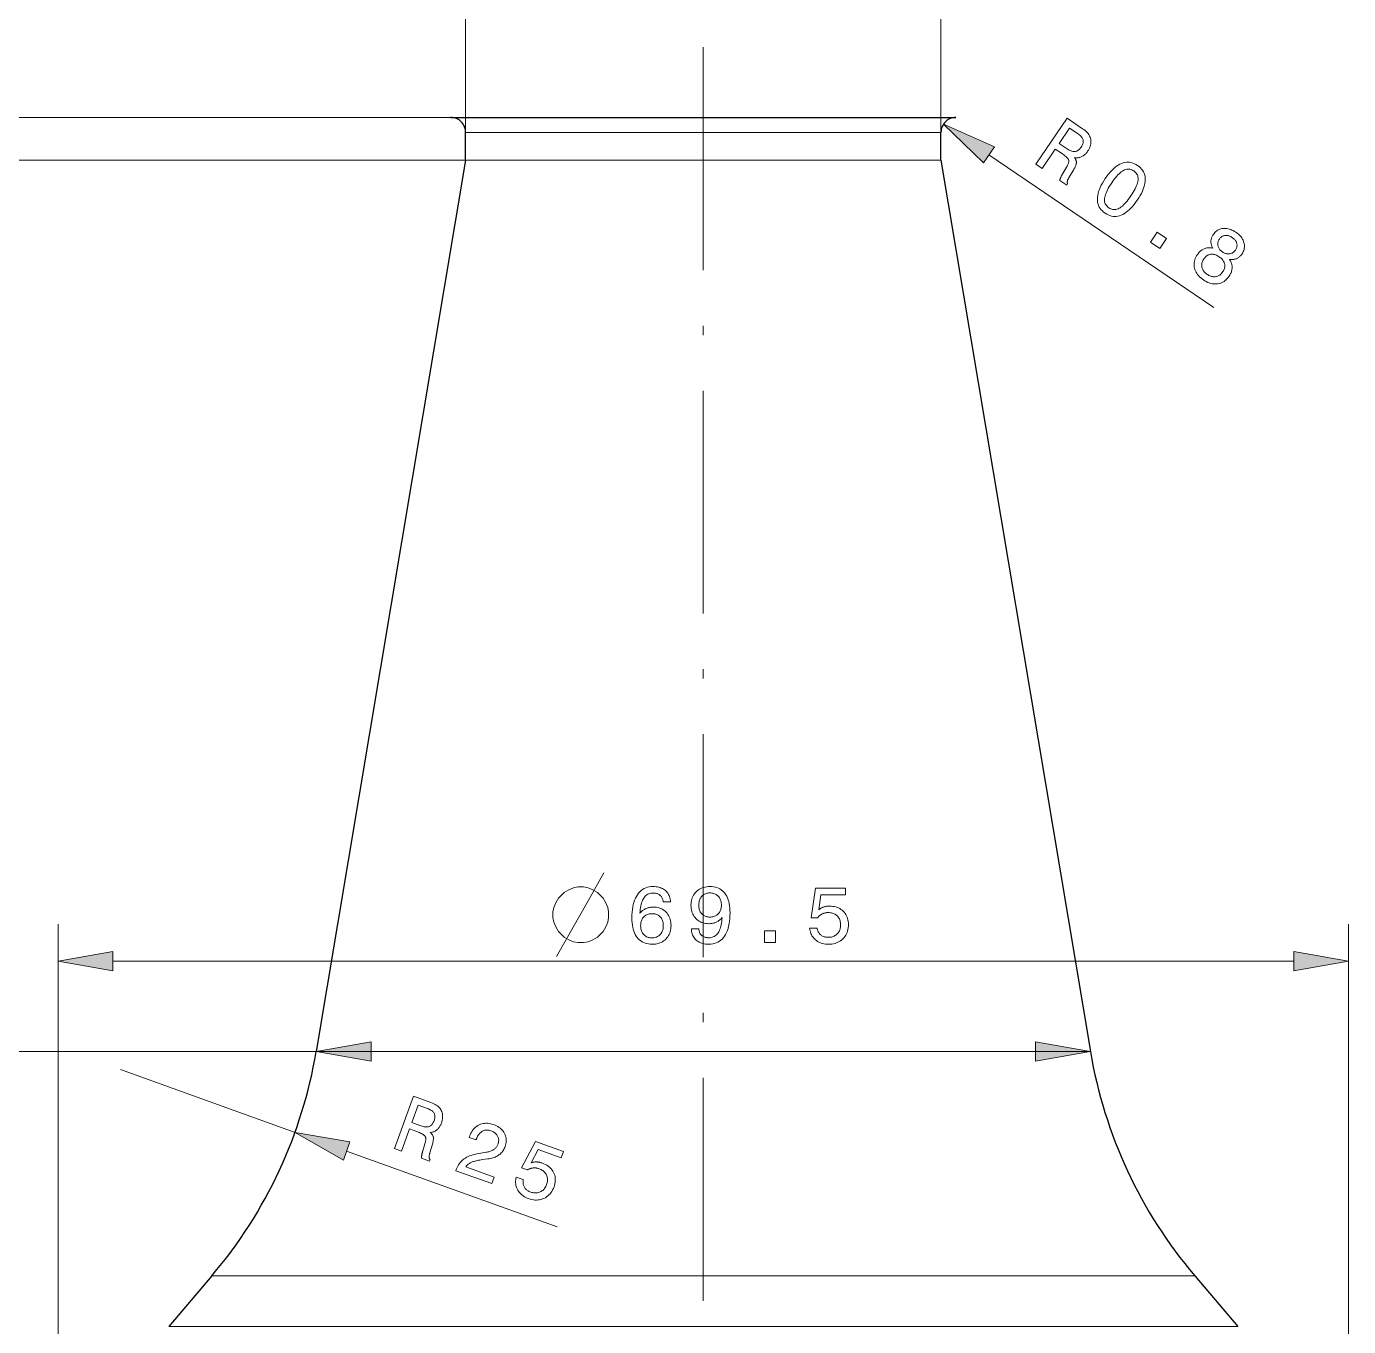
# Model space of a CAD drawing. Extents: x 0 to 297, y 0 to 420.
# Drawn here: x 72.2 to 143.4, y 308.5 to 378.5 of the extents above; entities that cross this region are included whole.
import ezdxf

# ---------------------------------------------------------------- set-up
doc = ezdxf.new("R2010")
doc.units = 0
doc.linetypes.add('DASHDOT', pattern=[18.5, 12, -3, 0.5, -3])

msp = doc.modelspace()

# ---------------------------------------------------------------- linework, layer by layer
at = {"color": 7, "lineweight": 13, "ltscale": 0.454398}
for p, q in [((95.857, 372.793), (95.857, 390.969)), ((121.457, 372.793), (121.457, 390.969))]:
    msp.add_line(p, q, dxfattribs=at)
at = {"color": 7, "linetype": 'DASHDOT', "lineweight": 13}
msp.add_line((108.657, 377.38), (108.657, 144.905), dxfattribs=at)
at = {"color": 7, "lineweight": 13}
for p, q in [((95.057, 373.593), (27.582, 373.593)), ((95.057, 373.593), (37.815, 373.593)), ((95.057, 373.593), (48.493, 373.593)), ((119.89, 372.793), (95.857, 372.793)), ((95.857, 371.293), (48.493, 371.293)), ((119.89, 371.293), (95.857, 371.293)), ((73.907, 292.293), (73.907, 330.163)), ((143.407, 292.293), (143.407, 330.163)), ((76.861, 328.163), (140.452, 328.163)), ((87.807, 323.293), (37.765, 323.293)), ((87.807, 323.293), (37.815, 323.293)), ((52.665, 323.293), (87.807, 323.293)), ((126.954, 323.293), (87.807, 323.293)), ((90.761, 323.293), (126.552, 323.293)), ((131.88, 311.23), (82.194, 311.23)), ((133.925, 308.49), (79.864, 308.49))]:
    msp.add_line(p, q, dxfattribs=at)
at = {"color": 7, "lineweight": 30}
for p, q in [((95.057, 373.593), (122.257, 373.593)), ((95.857, 371.293), (87.807, 323.293)), ((121.457, 371.293), (129.507, 323.293))]:
    msp.add_line(p, q, dxfattribs=at)
at = {"color": 7, "lineweight": 30, "ltscale": 0.0375}
for p, q in [((95.857, 371.293), (95.857, 372.793)), ((121.457, 371.293), (121.457, 372.793))]:
    msp.add_line(p, q, dxfattribs=at)
at = {"color": 7, "lineweight": 13, "ltscale": 0.039174}
for p, q in [((121.457, 372.793), (119.89, 372.793)), ((121.457, 371.293), (119.89, 371.293))]:
    msp.add_line(p, q, dxfattribs=at)
at = {"color": 7, "lineweight": 13, "ltscale": 0.366083}
msp.add_line((124.04, 371.583), (136.156, 363.359), dxfattribs=at)
at = {"color": 7, "lineweight": 13, "ltscale": 0.06381}
msp.add_line((129.507, 323.293), (126.954, 323.293), dxfattribs=at)
at = {"color": 7, "lineweight": 13, "ltscale": 0.25}
msp.add_line((77.261, 322.338), (86.668, 318.945), dxfattribs=at)
at = {"color": 7, "lineweight": 13, "ltscale": 0.301139}
msp.add_line((89.447, 317.943), (100.778, 313.856), dxfattribs=at)
at = {"color": 7, "lineweight": 30, "ltscale": 0.089908}
for p, q in [((82.194, 311.23), (79.864, 308.49)), ((135.12, 311.23), (137.45, 308.49))]:
    msp.add_line(p, q, dxfattribs=at)
at = {"color": 7, "lineweight": 13, "ltscale": 0.080988}
msp.add_line((135.12, 311.23), (131.88, 311.23), dxfattribs=at)
at = {"color": 7, "lineweight": 13, "ltscale": 0.088119}
msp.add_line((137.45, 308.49), (133.925, 308.49), dxfattribs=at)
at = {"color": 7, "lineweight": 13}
for points in [[(124.332, 372.014), (121.595, 373.242), (123.747, 371.152)], [(126.573, 371.072), (128.255, 373.551), (129.084, 372.988), (129.154, 372.938), (129.218, 372.887), (129.277, 372.834), (129.329, 372.78), (129.376, 372.724), (129.416, 372.668), (129.451, 372.61), (129.48, 372.551), (129.503, 372.491), (129.519, 372.429), (129.53, 372.367), (129.535, 372.303), (129.534, 372.239), (129.526, 372.175), (129.513, 372.11), (129.493, 372.044), (129.468, 371.977), (129.436, 371.91), (129.398, 371.842), (129.354, 371.773), (129.326, 371.733), (129.297, 371.696), (129.268, 371.661), (129.237, 371.629), (129.206, 371.599), (129.174, 371.571), (129.141, 371.545), (129.107, 371.522), (129.072, 371.502), (129.037, 371.484), (129.001, 371.468), (128.964, 371.454), (128.927, 371.443), (128.889, 371.435), (128.85, 371.429), (128.81, 371.425), (128.77, 371.423), (128.729, 371.424), (128.687, 371.428), (128.645, 371.434), (128.666, 371.407), (128.684, 371.38), (128.7, 371.353), (128.714, 371.327), (128.725, 371.3), (128.735, 371.274), (128.742, 371.247), (128.747, 371.221), (128.749, 371.194), (128.75, 371.168), (128.748, 371.14), (128.743, 371.111), (128.736, 371.079), (128.726, 371.045), (128.713, 371.009), (128.697, 370.97), (128.678, 370.93), (128.657, 370.887), (128.633, 370.842), (128.607, 370.795), (128.359, 370.374), (128.344, 370.347), (128.33, 370.322), (128.317, 370.298), (128.305, 370.274), (128.295, 370.252), (128.286, 370.231), (128.278, 370.212), (128.271, 370.193), (128.266, 370.176), (128.262, 370.16), (128.259, 370.144), (128.257, 370.129), (128.256, 370.114), (128.256, 370.099), (128.257, 370.085), (128.259, 370.071), (128.262, 370.056), (128.266, 370.043), (128.27, 370.029), (128.276, 370.015), (128.23, 369.947), (127.855, 370.202), (127.856, 370.214), (127.857, 370.226), (127.86, 370.239), (127.863, 370.253), (127.867, 370.267), (127.871, 370.282), (127.876, 370.298), (127.882, 370.314), (127.889, 370.332), (127.896, 370.349), (127.905, 370.368), (127.914, 370.388), (127.924, 370.409), (127.935, 370.43), (127.946, 370.453), (127.959, 370.477), (127.973, 370.502), (127.987, 370.528), (128.003, 370.554), (128.019, 370.582), (128.219, 370.915), (128.248, 370.964), (128.272, 371.011), (128.293, 371.055), (128.31, 371.097), (128.323, 371.137), (128.333, 371.174), (128.339, 371.209), (128.341, 371.241), (128.339, 371.271), (128.334, 371.298), (128.324, 371.326), (128.308, 371.355), (128.285, 371.386), (128.256, 371.42), (128.221, 371.455), (128.18, 371.493), (128.133, 371.532), (128.08, 371.574), (128.02, 371.617), (127.955, 371.663), (127.615, 371.894), (126.904, 370.847)], [(128.785, 372.748), (128.381, 373.022), (127.821, 372.197), (128.203, 371.938), (128.26, 371.901), (128.315, 371.867), (128.367, 371.839), (128.418, 371.814), (128.466, 371.794), (128.512, 371.778), (128.556, 371.767), (128.598, 371.76), (128.637, 371.757), (128.674, 371.758), (128.71, 371.764), (128.745, 371.773), (128.78, 371.787), (128.814, 371.805), (128.847, 371.827), (128.88, 371.853), (128.912, 371.884), (128.944, 371.918), (128.975, 371.957), (129.006, 371.999), (129.034, 372.043), (129.058, 372.085), (129.078, 372.127), (129.094, 372.167), (129.106, 372.207), (129.114, 372.246), (129.118, 372.283), (129.118, 372.32), (129.114, 372.356), (129.106, 372.391), (129.094, 372.425), (129.078, 372.46), (129.057, 372.495), (129.031, 372.531), (129.002, 372.566), (128.967, 372.602), (128.928, 372.638), (128.885, 372.674), (128.837, 372.711)], [(130.308, 370.305), (130.394, 370.427), (130.48, 370.539), (130.566, 370.642), (130.653, 370.737), (130.739, 370.822), (130.827, 370.899), (130.914, 370.966), (131.002, 371.025), (131.09, 371.074), (131.179, 371.114), (131.267, 371.146), (131.355, 371.168), (131.442, 371.18), (131.529, 371.184), (131.616, 371.178), (131.702, 371.163), (131.788, 371.138), (131.873, 371.104), (131.958, 371.061), (132.042, 371.009), (132.122, 370.949), (132.194, 370.886), (132.258, 370.819), (132.312, 370.749), (132.359, 370.675), (132.396, 370.597), (132.426, 370.515), (132.446, 370.429), (132.458, 370.34), (132.462, 370.247), (132.456, 370.151), (132.443, 370.052), (132.421, 369.949), (132.39, 369.843), (132.351, 369.734), (132.303, 369.621), (132.247, 369.505), (132.182, 369.386), (132.108, 369.264), (132.026, 369.139), (131.94, 369.017), (131.854, 368.904), (131.768, 368.8), (131.681, 368.705), (131.595, 368.62), (131.508, 368.543), (131.421, 368.476), (131.334, 368.418), (131.247, 368.369), (131.159, 368.329), (131.072, 368.298), (130.985, 368.276), (130.898, 368.264), (130.811, 368.261), (130.725, 368.268), (130.639, 368.283), (130.554, 368.308), (130.468, 368.343), (130.383, 368.386), (130.298, 368.439), (130.218, 368.498), (130.147, 368.561), (130.084, 368.628), (130.029, 368.698), (129.983, 368.772), (129.945, 368.85), (129.916, 368.932), (129.895, 369.017), (129.883, 369.107), (129.879, 369.2), (129.884, 369.297), (129.897, 369.396), (129.918, 369.499), (129.949, 369.605), (129.987, 369.714), (130.034, 369.826), (130.09, 369.941), (130.154, 370.059), (130.227, 370.181)], [(130.65, 370.073), (130.584, 369.972), (130.523, 369.875), (130.469, 369.782), (130.422, 369.693), (130.38, 369.608), (130.345, 369.526), (130.316, 369.448), (130.293, 369.374), (130.276, 369.303), (130.266, 369.237), (130.262, 369.174), (130.264, 369.113), (130.272, 369.056), (130.286, 369.001), (130.306, 368.949), (130.332, 368.9), (130.364, 368.854), (130.402, 368.81), (130.447, 368.77), (130.497, 368.732), (130.551, 368.699), (130.605, 368.673), (130.659, 368.653), (130.714, 368.64), (130.769, 368.634), (130.824, 368.634), (130.88, 368.641), (130.936, 368.655), (130.992, 368.675), (131.048, 368.702), (131.106, 368.736), (131.164, 368.777), (131.224, 368.826), (131.286, 368.882), (131.348, 368.946), (131.412, 369.016), (131.478, 369.094), (131.545, 369.18), (131.613, 369.272), (131.683, 369.372), (131.75, 369.474), (131.811, 369.572), (131.866, 369.666), (131.914, 369.756), (131.957, 369.842), (131.992, 369.924), (132.022, 370.001), (132.045, 370.075), (132.062, 370.145), (132.072, 370.211), (132.077, 370.273), (132.075, 370.333), (132.067, 370.39), (132.053, 370.444), (132.033, 370.496), (132.007, 370.544), (131.974, 370.591), (131.936, 370.634), (131.891, 370.674), (131.841, 370.712), (131.787, 370.745), (131.733, 370.771), (131.679, 370.791), (131.624, 370.804), (131.569, 370.81), (131.513, 370.809), (131.457, 370.802), (131.401, 370.788), (131.344, 370.768), (131.287, 370.741), (131.228, 370.706), (131.169, 370.665), (131.109, 370.616), (131.047, 370.56), (130.984, 370.497), (130.92, 370.427), (130.854, 370.349), (130.787, 370.264), (130.719, 370.172)], [(132.747, 366.882), (133.108, 367.414), (133.602, 367.079), (133.24, 366.547)], [(136.103, 366.556), (136.081, 366.593), (136.062, 366.63), (136.046, 366.667), (136.031, 366.704), (136.019, 366.742), (136.01, 366.779), (136.003, 366.816), (135.998, 366.853), (135.995, 366.89), (135.995, 366.927), (135.998, 366.964), (136.003, 367.001), (136.01, 367.038), (136.019, 367.075), (136.032, 367.112), (136.046, 367.15), (136.063, 367.187), (136.083, 367.225), (136.105, 367.262), (136.129, 367.3), (136.169, 367.354), (136.212, 367.404), (136.257, 367.448), (136.306, 367.487), (136.357, 367.521), (136.411, 367.551), (136.468, 367.575), (136.528, 367.594), (136.591, 367.608), (136.656, 367.617), (136.723, 367.621), (136.79, 367.62), (136.858, 367.613), (136.925, 367.601), (136.993, 367.583), (137.061, 367.561), (137.129, 367.533), (137.197, 367.499), (137.266, 367.461), (137.334, 367.417), (137.401, 367.369), (137.462, 367.32), (137.519, 367.268), (137.57, 367.215), (137.616, 367.161), (137.657, 367.104), (137.693, 367.046), (137.724, 366.986), (137.75, 366.924), (137.771, 366.861), (137.786, 366.797), (137.796, 366.733), (137.8, 366.671), (137.798, 366.609), (137.791, 366.548), (137.778, 366.488), (137.759, 366.428), (137.735, 366.37), (137.705, 366.312), (137.669, 366.254), (137.643, 366.218), (137.616, 366.183), (137.588, 366.151), (137.56, 366.121), (137.53, 366.093), (137.5, 366.068), (137.469, 366.045), (137.438, 366.024), (137.405, 366.006), (137.372, 365.99), (137.338, 365.976), (137.303, 365.964), (137.267, 365.955), (137.23, 365.948), (137.193, 365.944), (137.154, 365.941), (137.114, 365.941), (137.073, 365.943), (137.032, 365.948), (136.989, 365.954), (137.018, 365.911), (137.044, 365.868), (137.066, 365.824), (137.086, 365.78), (137.102, 365.736), (137.115, 365.691), (137.125, 365.646), (137.132, 365.601), (137.136, 365.556), (137.137, 365.51), (137.135, 365.464), (137.129, 365.418), (137.121, 365.372), (137.11, 365.326), (137.095, 365.28), (137.077, 365.234), (137.057, 365.188), (137.033, 365.142), (137.007, 365.096), (136.977, 365.05), (136.927, 364.982), (136.874, 364.919), (136.819, 364.863), (136.761, 364.813), (136.701, 364.768), (136.638, 364.73), (136.572, 364.698), (136.503, 364.671), (136.432, 364.651), (136.359, 364.637), (136.283, 364.629), (136.208, 364.627), (136.132, 364.632), (136.055, 364.644), (135.979, 364.661), (135.902, 364.686), (135.824, 364.716), (135.747, 364.754), (135.669, 364.797), (135.59, 364.847), (135.515, 364.902), (135.446, 364.958), (135.383, 365.016), (135.326, 365.077), (135.275, 365.139), (135.23, 365.204), (135.191, 365.271), (135.159, 365.339), (135.132, 365.41), (135.112, 365.483), (135.098, 365.556), (135.091, 365.63), (135.09, 365.703), (135.096, 365.776), (135.108, 365.849), (135.127, 365.922), (135.153, 365.994), (135.185, 366.066), (135.224, 366.138), (135.269, 366.209), (135.301, 366.254), (135.334, 366.296), (135.368, 366.335), (135.403, 366.371), (135.439, 366.404), (135.476, 366.435), (135.515, 366.462), (135.554, 366.487), (135.595, 366.509), (135.637, 366.528), (135.68, 366.544), (135.723, 366.557), (135.768, 366.568), (135.813, 366.575), (135.859, 366.579), (135.906, 366.58), (135.954, 366.579), (136.003, 366.574), (136.052, 366.566)], [(136.45, 367.041), (136.428, 367.005), (136.408, 366.97), (136.392, 366.933), (136.38, 366.897), (136.371, 366.861), (136.365, 366.824), (136.362, 366.787), (136.363, 366.75), (136.366, 366.713), (136.374, 366.675), (136.384, 366.638), (136.397, 366.602), (136.414, 366.567), (136.433, 366.534), (136.456, 366.501), (136.481, 366.469), (136.51, 366.439), (136.541, 366.41), (136.576, 366.382), (136.613, 366.354), (136.653, 366.329), (136.692, 366.307), (136.731, 366.289), (136.77, 366.273), (136.809, 366.261), (136.848, 366.252), (136.886, 366.247), (136.925, 366.244), (136.963, 366.245), (137.002, 366.249), (137.039, 366.256), (137.075, 366.266), (137.11, 366.279), (137.143, 366.295), (137.175, 366.315), (137.206, 366.337), (137.235, 366.362), (137.262, 366.39), (137.289, 366.421), (137.314, 366.455), (137.336, 366.491), (137.355, 366.526), (137.371, 366.562), (137.384, 366.598), (137.393, 366.634), (137.398, 366.669), (137.401, 366.705), (137.4, 366.741), (137.396, 366.777), (137.388, 366.813), (137.378, 366.849), (137.364, 366.884), (137.347, 366.917), (137.327, 366.95), (137.303, 366.983), (137.277, 367.014), (137.248, 367.044), (137.215, 367.074), (137.179, 367.103), (137.14, 367.131), (137.1, 367.156), (137.061, 367.179), (137.021, 367.198), (136.982, 367.214), (136.944, 367.227), (136.905, 367.236), (136.867, 367.243), (136.83, 367.246), (136.792, 367.246), (136.755, 367.243), (136.719, 367.237), (136.684, 367.227), (136.65, 367.215), (136.618, 367.199), (136.587, 367.181), (136.557, 367.159), (136.528, 367.134), (136.501, 367.106), (136.475, 367.075)], [(135.617, 365.983), (135.589, 365.938), (135.564, 365.893), (135.543, 365.847), (135.527, 365.802), (135.514, 365.757), (135.505, 365.712), (135.501, 365.667), (135.5, 365.622), (135.504, 365.577), (135.511, 365.532), (135.522, 365.487), (135.538, 365.445), (135.557, 365.403), (135.579, 365.362), (135.606, 365.323), (135.636, 365.286), (135.67, 365.249), (135.707, 365.214), (135.749, 365.18), (135.794, 365.147), (135.841, 365.117), (135.889, 365.091), (135.935, 365.069), (135.982, 365.05), (136.029, 365.036), (136.075, 365.026), (136.121, 365.02), (136.167, 365.018), (136.212, 365.019), (136.258, 365.025), (136.302, 365.035), (136.345, 365.048), (136.387, 365.065), (136.427, 365.086), (136.466, 365.111), (136.503, 365.139), (136.539, 365.171), (136.573, 365.207), (136.606, 365.247), (136.638, 365.291), (136.665, 365.333), (136.687, 365.375), (136.706, 365.418), (136.721, 365.46), (136.732, 365.503), (136.739, 365.545), (136.742, 365.588), (136.742, 365.631), (136.737, 365.674), (136.729, 365.717), (136.716, 365.76), (136.7, 365.801), (136.68, 365.841), (136.657, 365.881), (136.629, 365.919), (136.598, 365.956), (136.564, 365.992), (136.525, 366.028), (136.483, 366.062), (136.437, 366.095), (136.39, 366.125), (136.343, 366.151), (136.296, 366.174), (136.25, 366.193), (136.204, 366.208), (136.159, 366.219), (136.114, 366.226), (136.069, 366.229), (136.024, 366.229), (135.98, 366.225), (135.937, 366.217), (135.895, 366.205), (135.855, 366.19), (135.817, 366.172), (135.78, 366.149), (135.744, 366.123), (135.71, 366.094), (135.678, 366.06), (135.647, 366.024)], [(102.208, 332.163), (101.908, 332.163), (101.658, 332.113), (101.408, 332.013), (101.158, 331.863), (100.858, 331.563), (100.708, 331.313), (100.608, 331.063), (100.558, 330.813), (100.558, 330.513), (100.608, 330.263), (100.708, 330.013), (100.858, 329.763), (101.158, 329.463), (101.408, 329.313), (101.658, 329.213), (101.908, 329.163), (102.208, 329.163), (102.458, 329.213), (102.708, 329.313), (102.958, 329.463), (103.258, 329.763), (103.408, 330.013), (103.508, 330.263), (103.558, 330.513), (103.558, 330.813), (103.508, 331.063), (103.408, 331.313), (103.258, 331.563), (102.958, 331.863), (102.708, 332.013), (102.458, 332.113)], [(106.894, 331.352), (106.498, 331.352), (106.492, 331.397), (106.484, 331.441), (106.473, 331.482), (106.46, 331.521), (106.445, 331.558), (106.428, 331.593), (106.408, 331.625), (106.386, 331.655), (106.362, 331.683), (106.335, 331.709), (106.306, 331.733), (106.275, 331.754), (106.242, 331.772), (106.207, 331.788), (106.17, 331.802), (106.131, 331.813), (106.09, 331.821), (106.047, 331.828), (106.001, 331.831), (105.954, 331.832), (105.889, 331.83), (105.828, 331.822), (105.77, 331.808), (105.715, 331.789), (105.663, 331.765), (105.614, 331.735), (105.569, 331.7), (105.526, 331.66), (105.486, 331.614), (105.45, 331.563), (105.416, 331.506), (105.386, 331.444), (105.358, 331.376), (105.333, 331.302), (105.311, 331.223), (105.292, 331.139), (105.276, 331.048), (105.263, 330.953), (105.253, 330.851), (105.245, 330.745), (105.271, 330.776), (105.298, 330.806), (105.326, 330.835), (105.355, 330.862), (105.386, 330.887), (105.417, 330.911), (105.45, 330.934), (105.483, 330.954), (105.518, 330.974), (105.554, 330.991), (105.591, 331.007), (105.629, 331.022), (105.667, 331.034), (105.707, 331.045), (105.747, 331.055), (105.789, 331.062), (105.831, 331.068), (105.874, 331.072), (105.917, 331.075), (105.962, 331.076), (106.046, 331.073), (106.126, 331.065), (106.203, 331.051), (106.277, 331.032), (106.348, 331.007), (106.415, 330.977), (106.48, 330.942), (106.541, 330.901), (106.599, 330.854), (106.654, 330.803), (106.704, 330.746), (106.749, 330.686), (106.789, 330.623), (106.824, 330.556), (106.853, 330.486), (106.877, 330.412), (106.895, 330.335), (106.909, 330.254), (106.917, 330.17), (106.919, 330.083), (106.916, 329.995), (106.908, 329.911), (106.894, 329.83), (106.874, 329.752), (106.849, 329.678), (106.818, 329.607), (106.781, 329.539), (106.739, 329.475), (106.691, 329.414), (106.638, 329.356), (106.58, 329.303), (106.518, 329.256), (106.453, 329.214), (106.385, 329.178), (106.313, 329.147), (106.237, 329.122), (106.159, 329.102), (106.076, 329.088), (105.99, 329.08), (105.901, 329.077), (105.798, 329.081), (105.7, 329.092), (105.607, 329.11), (105.519, 329.135), (105.436, 329.168), (105.357, 329.208), (105.284, 329.256), (105.216, 329.31), (105.152, 329.372), (105.094, 329.442), (105.04, 329.518), (104.993, 329.601), (104.951, 329.69), (104.914, 329.785), (104.883, 329.887), (104.858, 329.996), (104.838, 330.11), (104.824, 330.232), (104.816, 330.359), (104.813, 330.494), (104.816, 330.651), (104.825, 330.801), (104.84, 330.944), (104.861, 331.08), (104.888, 331.208), (104.921, 331.329), (104.959, 331.443), (105.004, 331.55), (105.055, 331.649), (105.111, 331.741), (105.173, 331.825), (105.24, 331.9), (105.312, 331.966), (105.388, 332.023), (105.47, 332.072), (105.556, 332.112), (105.646, 332.143), (105.742, 332.165), (105.842, 332.178), (105.947, 332.182), (106.031, 332.18), (106.111, 332.174), (106.188, 332.163), (106.261, 332.148), (106.33, 332.128), (106.396, 332.104), (106.458, 332.076), (106.517, 332.043), (106.572, 332.007), (106.623, 331.965), (106.67, 331.92), (106.713, 331.871), (106.751, 331.819), (106.785, 331.763), (106.815, 331.703), (106.839, 331.64), (106.86, 331.573), (106.876, 331.503), (106.887, 331.429)], [(108.02, 329.906), (108.416, 329.906), (108.42, 329.861), (108.426, 329.819), (108.434, 329.779), (108.446, 329.741), (108.46, 329.705), (108.476, 329.671), (108.495, 329.638), (108.517, 329.608), (108.542, 329.58), (108.569, 329.553), (108.598, 329.529), (108.63, 329.508), (108.664, 329.489), (108.699, 329.473), (108.737, 329.459), (108.776, 329.447), (108.818, 329.438), (108.862, 329.432), (108.908, 329.428), (108.956, 329.427), (109.02, 329.43), (109.081, 329.438), (109.139, 329.451), (109.194, 329.47), (109.246, 329.494), (109.295, 329.524), (109.341, 329.559), (109.383, 329.599), (109.423, 329.645), (109.46, 329.696), (109.493, 329.752), (109.524, 329.815), (109.552, 329.882), (109.576, 329.956), (109.598, 330.035), (109.617, 330.12), (109.633, 330.21), (109.647, 330.306), (109.657, 330.408), (109.664, 330.515), (109.638, 330.483), (109.611, 330.452), (109.583, 330.423), (109.554, 330.396), (109.524, 330.37), (109.493, 330.346), (109.46, 330.324), (109.427, 330.303), (109.392, 330.284), (109.356, 330.266), (109.32, 330.25), (109.282, 330.236), (109.244, 330.223), (109.205, 330.212), (109.164, 330.203), (109.124, 330.195), (109.082, 330.189), (109.039, 330.185), (108.996, 330.183), (108.952, 330.182), (108.868, 330.184), (108.788, 330.193), (108.71, 330.206), (108.637, 330.225), (108.566, 330.25), (108.498, 330.28), (108.434, 330.315), (108.373, 330.356), (108.315, 330.403), (108.26, 330.455), (108.21, 330.511), (108.164, 330.571), (108.125, 330.634), (108.09, 330.701), (108.061, 330.771), (108.037, 330.845), (108.018, 330.922), (108.005, 331.003), (107.997, 331.087), (107.994, 331.175), (107.997, 331.263), (108.006, 331.348), (108.02, 331.429), (108.039, 331.507), (108.065, 331.581), (108.096, 331.652), (108.132, 331.72), (108.175, 331.785), (108.222, 331.846), (108.276, 331.903), (108.334, 331.956), (108.395, 332.004), (108.46, 332.046), (108.529, 332.082), (108.601, 332.113), (108.676, 332.138), (108.755, 332.157), (108.838, 332.171), (108.923, 332.18), (109.013, 332.182), (109.115, 332.179), (109.213, 332.168), (109.306, 332.15), (109.393, 332.124), (109.476, 332.091), (109.554, 332.051), (109.627, 332.004), (109.695, 331.949), (109.759, 331.887), (109.817, 331.818), (109.87, 331.742), (109.918, 331.659), (109.959, 331.57), (109.996, 331.474), (110.026, 331.372), (110.052, 331.264), (110.071, 331.149), (110.085, 331.028), (110.094, 330.9), (110.096, 330.766), (110.093, 330.607), (110.084, 330.456), (110.07, 330.312), (110.049, 330.176), (110.022, 330.047), (109.989, 329.926), (109.951, 329.812), (109.906, 329.706), (109.856, 329.607), (109.799, 329.516), (109.737, 329.432), (109.67, 329.358), (109.598, 329.292), (109.521, 329.235), (109.439, 329.187), (109.351, 329.147), (109.259, 329.116), (109.162, 329.095), (109.059, 329.081), (108.952, 329.077), (108.868, 329.079), (108.788, 329.086), (108.712, 329.097), (108.639, 329.113), (108.569, 329.133), (108.503, 329.158), (108.44, 329.188), (108.381, 329.221), (108.325, 329.26), (108.273, 329.303), (108.225, 329.349), (108.182, 329.399), (108.144, 329.452), (108.111, 329.507), (108.083, 329.566), (108.06, 329.628), (108.043, 329.693), (108.03, 329.761), (108.022, 329.832)], [(108.412, 331.179), (108.413, 331.122), (108.418, 331.067), (108.426, 331.015), (108.438, 330.965), (108.452, 330.917), (108.47, 330.872), (108.491, 330.829), (108.515, 330.788), (108.542, 330.75), (108.573, 330.714), (108.606, 330.681), (108.642, 330.651), (108.679, 330.625), (108.719, 330.603), (108.761, 330.584), (108.804, 330.568), (108.85, 330.556), (108.898, 330.547), (108.948, 330.542), (109, 330.54), (109.058, 330.542), (109.113, 330.547), (109.166, 330.556), (109.216, 330.568), (109.263, 330.583), (109.308, 330.602), (109.351, 330.624), (109.391, 330.65), (109.428, 330.679), (109.463, 330.712), (109.495, 330.748), (109.523, 330.786), (109.548, 330.827), (109.57, 330.87), (109.589, 330.916), (109.604, 330.964), (109.615, 331.015), (109.624, 331.068), (109.629, 331.125), (109.63, 331.183), (109.629, 331.242), (109.624, 331.299), (109.615, 331.353), (109.604, 331.405), (109.589, 331.454), (109.57, 331.5), (109.548, 331.545), (109.523, 331.587), (109.495, 331.626), (109.463, 331.663), (109.428, 331.697), (109.391, 331.727), (109.352, 331.754), (109.31, 331.777), (109.266, 331.796), (109.22, 331.812), (109.172, 331.825), (109.121, 331.834), (109.068, 331.839), (109.013, 331.841), (108.96, 331.839), (108.909, 331.834), (108.86, 331.824), (108.814, 331.812), (108.769, 331.795), (108.726, 331.775), (108.686, 331.752), (108.648, 331.724), (108.611, 331.693), (108.577, 331.659), (108.546, 331.621), (108.518, 331.581), (108.493, 331.539), (108.471, 331.494), (108.453, 331.447), (108.438, 331.398), (108.427, 331.347), (108.418, 331.293), (108.414, 331.237)], [(114.382, 329.946), (114.783, 329.946), (114.791, 329.9), (114.802, 329.856), (114.816, 329.814), (114.831, 329.775), (114.85, 329.737), (114.87, 329.702), (114.894, 329.668), (114.919, 329.637), (114.947, 329.607), (114.978, 329.58), (115.011, 329.555), (115.045, 329.532), (115.081, 329.513), (115.119, 329.495), (115.159, 329.481), (115.2, 329.469), (115.244, 329.46), (115.289, 329.453), (115.335, 329.449), (115.384, 329.448), (115.443, 329.45), (115.5, 329.455), (115.554, 329.465), (115.606, 329.477), (115.656, 329.494), (115.703, 329.514), (115.748, 329.538), (115.791, 329.565), (115.831, 329.597), (115.869, 329.631), (115.903, 329.669), (115.935, 329.709), (115.962, 329.752), (115.986, 329.797), (116.006, 329.844), (116.023, 329.893), (116.036, 329.945), (116.045, 329.999), (116.05, 330.056), (116.052, 330.114), (116.05, 330.174), (116.045, 330.232), (116.036, 330.286), (116.023, 330.339), (116.007, 330.389), (115.987, 330.436), (115.963, 330.481), (115.936, 330.524), (115.905, 330.564), (115.871, 330.601), (115.833, 330.636), (115.793, 330.667), (115.751, 330.694), (115.706, 330.717), (115.658, 330.737), (115.608, 330.754), (115.556, 330.766), (115.501, 330.775), (115.444, 330.781), (115.384, 330.783), (115.349, 330.782), (115.315, 330.78), (115.282, 330.776), (115.249, 330.771), (115.216, 330.765), (115.185, 330.758), (115.154, 330.748), (115.123, 330.738), (115.094, 330.726), (115.064, 330.713), (115.036, 330.698), (115.008, 330.682), (114.981, 330.665), (114.955, 330.647), (114.929, 330.627), (114.904, 330.605), (114.88, 330.583), (114.857, 330.559), (114.834, 330.533), (114.812, 330.506), (114.469, 330.506), (114.705, 332.096), (116.307, 332.096), (116.307, 331.742), (114.994, 331.742), (114.874, 330.934), (114.895, 330.953), (114.918, 330.97), (114.942, 330.987), (114.966, 331.003), (114.991, 331.018), (115.017, 331.032), (115.043, 331.045), (115.071, 331.057), (115.099, 331.068), (115.128, 331.079), (115.157, 331.088), (115.187, 331.097), (115.218, 331.104), (115.249, 331.11), (115.281, 331.116), (115.313, 331.12), (115.346, 331.124), (115.379, 331.126), (115.413, 331.128), (115.447, 331.128), (115.538, 331.126), (115.624, 331.117), (115.708, 331.104), (115.788, 331.084), (115.864, 331.06), (115.936, 331.03), (116.005, 330.994), (116.07, 330.953), (116.132, 330.906), (116.19, 330.854), (116.244, 330.798), (116.291, 330.738), (116.334, 330.674), (116.37, 330.608), (116.401, 330.537), (116.427, 330.464), (116.446, 330.387), (116.46, 330.306), (116.469, 330.223), (116.472, 330.135), (116.469, 330.043), (116.46, 329.954), (116.445, 329.868), (116.424, 329.786), (116.397, 329.708), (116.364, 329.633), (116.325, 329.562), (116.281, 329.494), (116.23, 329.43), (116.173, 329.37), (116.112, 329.314), (116.047, 329.265), (115.978, 329.221), (115.906, 329.182), (115.83, 329.15), (115.75, 329.124), (115.667, 329.103), (115.581, 329.089), (115.49, 329.08), (115.396, 329.077), (115.313, 329.079), (115.233, 329.087), (115.155, 329.099), (115.081, 329.115), (115.009, 329.137), (114.94, 329.163), (114.874, 329.194), (114.811, 329.23), (114.751, 329.271), (114.693, 329.316), (114.64, 329.366), (114.591, 329.418), (114.548, 329.473), (114.509, 329.532), (114.476, 329.593), (114.447, 329.658), (114.424, 329.725), (114.405, 329.796), (114.391, 329.869)], [(106.502, 330.078), (106.5, 330.136), (106.495, 330.191), (106.487, 330.244), (106.476, 330.294), (106.461, 330.342), (106.443, 330.388), (106.422, 330.431), (106.398, 330.472), (106.37, 330.51), (106.339, 330.546), (106.306, 330.58), (106.271, 330.609), (106.233, 330.636), (106.193, 330.658), (106.152, 330.678), (106.108, 330.693), (106.063, 330.706), (106.015, 330.714), (105.965, 330.72), (105.914, 330.721), (105.856, 330.72), (105.801, 330.715), (105.748, 330.706), (105.698, 330.694), (105.65, 330.678), (105.605, 330.659), (105.563, 330.637), (105.523, 330.611), (105.486, 330.581), (105.451, 330.549), (105.419, 330.513), (105.391, 330.474), (105.365, 330.433), (105.344, 330.39), (105.325, 330.344), (105.31, 330.295), (105.298, 330.243), (105.29, 330.19), (105.285, 330.133), (105.283, 330.074), (105.285, 330.015), (105.29, 329.959), (105.298, 329.905), (105.31, 329.853), (105.325, 329.804), (105.343, 329.757), (105.364, 329.713), (105.389, 329.671), (105.417, 329.632), (105.449, 329.596), (105.483, 329.562), (105.52, 329.532), (105.559, 329.505), (105.6, 329.482), (105.644, 329.463), (105.689, 329.447), (105.738, 329.434), (105.788, 329.426), (105.841, 329.42), (105.897, 329.419), (105.95, 329.42), (106.001, 329.426), (106.049, 329.435), (106.096, 329.448), (106.141, 329.464), (106.184, 329.484), (106.224, 329.508), (106.263, 329.535), (106.3, 329.566), (106.334, 329.601), (106.366, 329.638), (106.395, 329.678), (106.42, 329.72), (106.441, 329.765), (106.46, 329.811), (106.475, 329.86), (106.487, 329.911), (106.495, 329.965), (106.5, 330.021)], [(111.956, 329.163), (111.956, 329.806), (112.552, 329.806), (112.552, 329.163)], [(76.861, 328.684), (73.907, 328.163), (76.861, 327.642)], [(140.452, 327.642), (143.407, 328.163), (140.452, 328.684)], [(90.761, 323.814), (87.807, 323.293), (90.761, 322.772)], [(126.552, 322.772), (129.507, 323.293), (126.552, 323.814)], [(92.028, 318.075), (93.045, 320.893), (93.987, 320.553), (94.067, 320.522), (94.142, 320.488), (94.212, 320.451), (94.276, 320.412), (94.335, 320.37), (94.388, 320.325), (94.436, 320.277), (94.479, 320.227), (94.516, 320.175), (94.547, 320.119), (94.573, 320.061), (94.593, 320.001), (94.608, 319.939), (94.617, 319.875), (94.62, 319.808), (94.617, 319.739), (94.609, 319.668), (94.595, 319.595), (94.575, 319.52), (94.55, 319.443), (94.532, 319.397), (94.514, 319.354), (94.493, 319.313), (94.472, 319.274), (94.449, 319.237), (94.425, 319.202), (94.399, 319.169), (94.372, 319.139), (94.344, 319.11), (94.314, 319.084), (94.283, 319.06), (94.251, 319.038), (94.217, 319.018), (94.182, 319), (94.146, 318.984), (94.109, 318.971), (94.07, 318.959), (94.03, 318.95), (93.989, 318.943), (93.947, 318.938), (93.973, 318.918), (93.997, 318.896), (94.019, 318.874), (94.039, 318.852), (94.057, 318.829), (94.073, 318.805), (94.086, 318.781), (94.098, 318.757), (94.107, 318.732), (94.114, 318.707), (94.119, 318.68), (94.122, 318.65), (94.122, 318.617), (94.121, 318.581), (94.117, 318.543), (94.112, 318.502), (94.104, 318.458), (94.094, 318.412), (94.082, 318.362), (94.067, 318.31), (93.932, 317.841), (93.924, 317.811), (93.916, 317.783), (93.91, 317.756), (93.904, 317.731), (93.9, 317.707), (93.896, 317.685), (93.893, 317.664), (93.892, 317.644), (93.891, 317.626), (93.891, 317.609), (93.892, 317.594), (93.894, 317.578), (93.896, 317.564), (93.9, 317.549), (93.905, 317.536), (93.91, 317.522), (93.916, 317.509), (93.923, 317.497), (93.931, 317.484), (93.94, 317.473), (93.912, 317.395), (93.486, 317.549), (93.484, 317.561), (93.482, 317.573), (93.481, 317.586), (93.481, 317.6), (93.481, 317.615), (93.482, 317.631), (93.483, 317.648), (93.485, 317.665), (93.487, 317.683), (93.49, 317.703), (93.493, 317.723), (93.497, 317.744), (93.501, 317.767), (93.507, 317.79), (93.512, 317.815), (93.519, 317.842), (93.526, 317.869), (93.533, 317.898), (93.542, 317.927), (93.551, 317.958), (93.662, 318.331), (93.678, 318.385), (93.69, 318.437), (93.699, 318.485), (93.705, 318.53), (93.708, 318.571), (93.708, 318.609), (93.705, 318.645), (93.7, 318.676), (93.691, 318.705), (93.679, 318.73), (93.662, 318.754), (93.639, 318.778), (93.609, 318.803), (93.573, 318.829), (93.531, 318.854), (93.482, 318.88), (93.426, 318.907), (93.364, 318.934), (93.296, 318.962), (93.221, 318.99), (92.834, 319.129), (92.405, 317.939)], [(93.757, 320.246), (93.297, 320.412), (92.959, 319.474), (93.393, 319.317), (93.458, 319.295), (93.519, 319.277), (93.577, 319.262), (93.632, 319.251), (93.684, 319.243), (93.732, 319.239), (93.778, 319.239), (93.82, 319.242), (93.859, 319.249), (93.894, 319.26), (93.928, 319.274), (93.959, 319.292), (93.989, 319.314), (94.018, 319.34), (94.045, 319.37), (94.07, 319.403), (94.094, 319.44), (94.116, 319.482), (94.137, 319.527), (94.156, 319.576), (94.172, 319.625), (94.185, 319.672), (94.194, 319.717), (94.2, 319.76), (94.201, 319.802), (94.2, 319.841), (94.194, 319.879), (94.185, 319.914), (94.173, 319.948), (94.156, 319.98), (94.136, 320.01), (94.112, 320.04), (94.083, 320.069), (94.049, 320.097), (94.012, 320.124), (93.97, 320.15), (93.923, 320.175), (93.872, 320.2), (93.817, 320.223)], [(95.329, 316.884), (95.333, 316.896), (95.365, 316.978), (95.399, 317.055), (95.437, 317.129), (95.477, 317.198), (95.52, 317.263), (95.566, 317.324), (95.615, 317.38), (95.667, 317.433), (95.722, 317.481), (95.78, 317.525), (95.842, 317.566), (95.91, 317.605), (95.985, 317.641), (96.066, 317.675), (96.153, 317.706), (96.247, 317.736), (96.346, 317.762), (96.452, 317.787), (96.564, 317.809), (96.682, 317.828), (96.97, 317.873), (97.02, 317.881), (97.069, 317.891), (97.115, 317.903), (97.159, 317.915), (97.201, 317.93), (97.241, 317.945), (97.279, 317.962), (97.315, 317.981), (97.348, 318), (97.38, 318.022), (97.409, 318.045), (97.437, 318.069), (97.463, 318.096), (97.488, 318.124), (97.511, 318.153), (97.533, 318.185), (97.552, 318.218), (97.571, 318.253), (97.587, 318.29), (97.602, 318.328), (97.617, 318.373), (97.627, 318.417), (97.634, 318.46), (97.637, 318.502), (97.637, 318.544), (97.633, 318.586), (97.625, 318.627), (97.613, 318.667), (97.598, 318.707), (97.579, 318.745), (97.557, 318.783), (97.531, 318.819), (97.503, 318.852), (97.471, 318.884), (97.437, 318.914), (97.399, 318.941), (97.358, 318.967), (97.314, 318.991), (97.267, 319.012), (97.217, 319.032), (97.167, 319.048), (97.117, 319.06), (97.068, 319.068), (97.02, 319.071), (96.973, 319.071), (96.927, 319.066), (96.881, 319.056), (96.837, 319.043), (96.793, 319.025), (96.751, 319.003), (96.71, 318.977), (96.67, 318.947), (96.633, 318.913), (96.598, 318.876), (96.565, 318.836), (96.534, 318.791), (96.505, 318.743), (96.478, 318.691), (96.453, 318.635), (96.43, 318.576), (96.418, 318.542), (96.049, 318.675), (96.07, 318.733), (96.104, 318.819), (96.141, 318.9), (96.183, 318.976), (96.228, 319.046), (96.277, 319.11), (96.33, 319.169), (96.387, 319.222), (96.447, 319.27), (96.511, 319.312), (96.578, 319.348), (96.649, 319.379), (96.721, 319.403), (96.795, 319.421), (96.871, 319.432), (96.948, 319.436), (97.027, 319.434), (97.108, 319.426), (97.19, 319.411), (97.275, 319.389), (97.361, 319.361), (97.442, 319.329), (97.518, 319.294), (97.589, 319.255), (97.655, 319.213), (97.716, 319.167), (97.773, 319.118), (97.824, 319.065), (97.871, 319.009), (97.913, 318.949), (97.95, 318.886), (97.982, 318.821), (98.007, 318.754), (98.026, 318.687), (98.039, 318.618), (98.046, 318.548), (98.047, 318.478), (98.041, 318.406), (98.029, 318.333), (98.012, 318.259), (97.987, 318.185), (97.965, 318.128), (97.94, 318.073), (97.913, 318.021), (97.883, 317.972), (97.851, 317.925), (97.816, 317.88), (97.779, 317.839), (97.739, 317.799), (97.697, 317.763), (97.653, 317.728), (97.605, 317.697), (97.555, 317.667), (97.502, 317.64), (97.447, 317.615), (97.388, 317.592), (97.327, 317.572), (97.264, 317.554), (97.197, 317.539), (97.128, 317.526), (97.055, 317.515), (96.774, 317.479), (96.695, 317.468), (96.621, 317.456), (96.551, 317.444), (96.484, 317.43), (96.422, 317.416), (96.364, 317.402), (96.31, 317.386), (96.26, 317.37), (96.214, 317.353), (96.172, 317.336), (96.133, 317.317), (96.096, 317.297), (96.06, 317.276), (96.027, 317.253), (95.995, 317.229), (95.964, 317.203), (95.936, 317.176), (95.909, 317.148), (95.884, 317.118), (95.861, 317.087), (97.392, 316.535), (97.266, 316.186)], [(89.624, 318.433), (86.668, 318.945), (89.271, 317.453)], [(98.587, 316.541), (98.964, 316.405), (98.956, 316.359), (98.951, 316.314), (98.95, 316.27), (98.951, 316.228), (98.956, 316.186), (98.963, 316.146), (98.974, 316.106), (98.987, 316.068), (99.004, 316.031), (99.023, 315.995), (99.045, 315.96), (99.07, 315.927), (99.097, 315.896), (99.127, 315.867), (99.16, 315.84), (99.195, 315.815), (99.232, 315.792), (99.272, 315.77), (99.315, 315.751), (99.36, 315.733), (99.416, 315.715), (99.472, 315.701), (99.526, 315.691), (99.579, 315.685), (99.631, 315.684), (99.683, 315.687), (99.733, 315.694), (99.783, 315.705), (99.831, 315.721), (99.878, 315.741), (99.924, 315.765), (99.967, 315.792), (100.007, 315.823), (100.045, 315.857), (100.08, 315.894), (100.112, 315.935), (100.142, 315.979), (100.169, 316.027), (100.193, 316.078), (100.215, 316.133), (100.233, 316.19), (100.248, 316.246), (100.258, 316.301), (100.264, 316.354), (100.265, 316.407), (100.263, 316.458), (100.256, 316.508), (100.245, 316.558), (100.229, 316.606), (100.209, 316.653), (100.186, 316.698), (100.159, 316.74), (100.128, 316.78), (100.094, 316.818), (100.056, 316.853), (100.014, 316.885), (99.969, 316.915), (99.921, 316.942), (99.869, 316.966), (99.813, 316.988), (99.78, 317), (99.747, 317.009), (99.715, 317.017), (99.682, 317.024), (99.65, 317.029), (99.617, 317.032), (99.585, 317.034), (99.553, 317.035), (99.521, 317.034), (99.489, 317.031), (99.457, 317.027), (99.425, 317.022), (99.394, 317.015), (99.363, 317.006), (99.332, 316.996), (99.302, 316.984), (99.271, 316.971), (99.241, 316.956), (99.211, 316.94), (99.182, 316.922), (98.858, 317.039), (99.62, 318.454), (101.127, 317.911), (101.007, 317.577), (99.771, 318.023), (99.384, 317.304), (99.411, 317.314), (99.439, 317.323), (99.466, 317.331), (99.494, 317.338), (99.523, 317.343), (99.552, 317.347), (99.582, 317.351), (99.611, 317.353), (99.642, 317.354), (99.672, 317.354), (99.703, 317.353), (99.735, 317.35), (99.766, 317.347), (99.797, 317.343), (99.829, 317.337), (99.861, 317.33), (99.893, 317.322), (99.925, 317.313), (99.957, 317.303), (99.99, 317.292), (100.074, 317.259), (100.153, 317.222), (100.227, 317.18), (100.295, 317.135), (100.358, 317.086), (100.416, 317.033), (100.469, 316.977), (100.517, 316.916), (100.559, 316.851), (100.596, 316.782), (100.627, 316.711), (100.652, 316.638), (100.67, 316.564), (100.682, 316.489), (100.687, 316.413), (100.686, 316.335), (100.678, 316.256), (100.664, 316.175), (100.644, 316.094), (100.617, 316.01), (100.582, 315.924), (100.544, 315.844), (100.501, 315.768), (100.453, 315.698), (100.401, 315.634), (100.345, 315.574), (100.285, 315.521), (100.22, 315.472), (100.15, 315.429), (100.076, 315.392), (100, 315.36), (99.921, 315.335), (99.842, 315.317), (99.761, 315.306), (99.679, 315.302), (99.595, 315.304), (99.51, 315.313), (99.423, 315.328), (99.335, 315.351), (99.246, 315.38), (99.169, 315.41), (99.095, 315.444), (99.026, 315.482), (98.962, 315.523), (98.902, 315.568), (98.846, 315.616), (98.794, 315.667), (98.747, 315.722), (98.704, 315.781), (98.666, 315.843), (98.632, 315.908), (98.605, 315.974), (98.582, 316.04), (98.566, 316.108), (98.555, 316.178), (98.55, 316.248), (98.551, 316.319), (98.557, 316.392), (98.569, 316.466)]]:
    msp.add_lwpolyline(points, close=True, dxfattribs=at)
msp.add_lwpolyline([(100.758, 328.413), (102.458, 331.413), (103.308, 332.913)], dxfattribs=at)
at = {"color": 7, "lineweight": 30}
for centre, radius, start, end in [((95.057, 372.793), 0.8, 359.99999, 90), ((122.257, 372.793), 0.8, 90, 180.00001), ((63.151, 327.428), 25, 319.61575, 350.47954), ((154.163, 327.428), 25, 189.52046, 220.38425)]:
    msp.add_arc(centre, radius, start, end, dxfattribs=at)
at = {"color": 7, "lineweight": 13}
for points in [[(124.332, 372.014), (121.595, 373.242), (124.332, 372.014), (123.747, 371.152)], [(76.861, 328.684), (73.907, 328.163), (76.861, 328.684), (76.861, 327.642)], [(140.452, 327.642), (143.407, 328.163), (140.452, 327.642), (140.452, 328.684)], [(90.761, 323.814), (87.807, 323.293), (90.761, 323.814), (90.761, 322.772)], [(126.552, 322.772), (129.507, 323.293), (126.552, 322.772), (126.552, 323.814)], [(89.624, 318.433), (86.668, 318.945), (89.624, 318.433), (89.271, 317.453)]]:
    msp.add_solid(points, dxfattribs=at)

doc.saveas('drawing.dxf')
